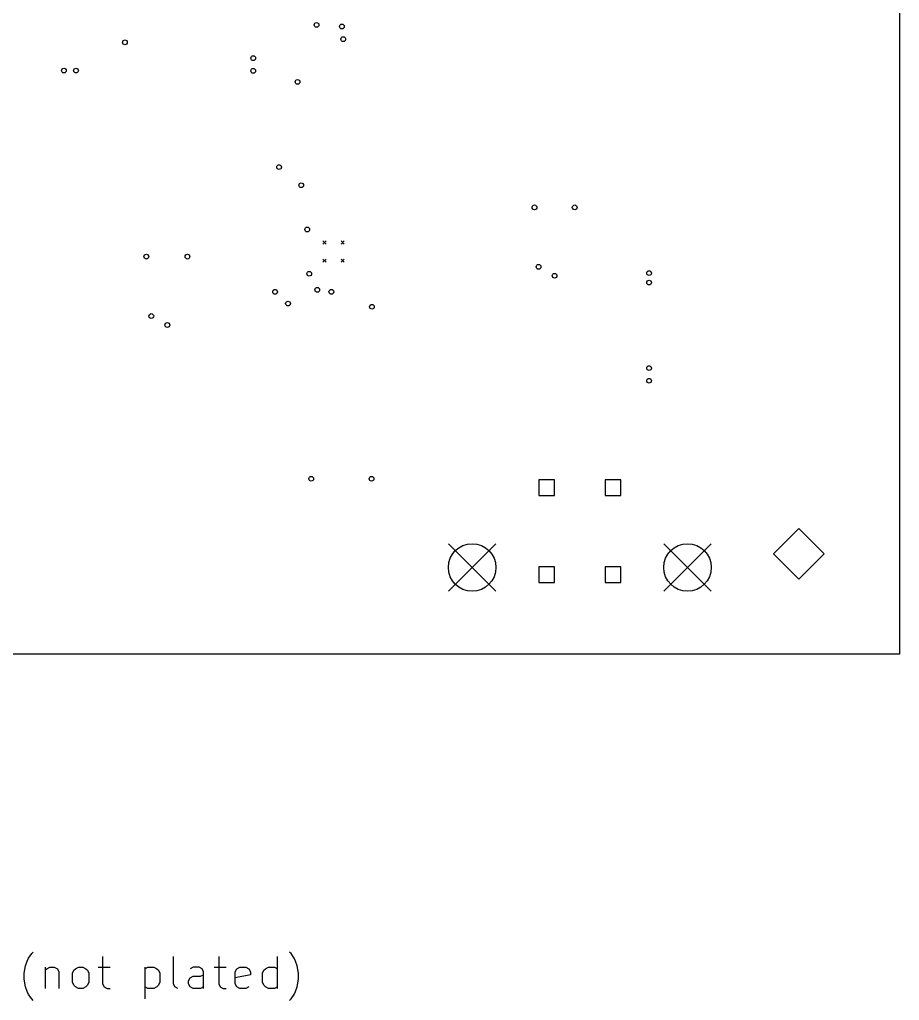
# Model space of a CAD drawing. Extents: x 5.64 to 9.97, y -9.08 to -4.22.
# Drawn here: x 7.786 to 9.973, y -9.083 to -6.644 of the extents above; entities that cross this region are included whole.
import ezdxf

# ---------------------------------------------------------------- set-up
doc = ezdxf.new("R2010")
doc.units = 0
doc.header["$MEASUREMENT"] = 0
doc.layers.add('BLACK', color=7, linetype='CONTINUOUS')

msp = doc.modelspace()

# ---------------------------------------------------------------- linework, layer by layer
at = {"layer": 'BLACK', "linetype": 'CONTINUOUS'}
for p, q in [((9.973, -4.2226), (9.973, -8.2226)), ((8.5396, -7.1948), (8.5475, -7.2026)), ((8.5475, -7.1948), (8.5396, -7.2026)), ((8.5849, -7.1948), (8.5927, -7.2026)), ((8.5927, -7.1948), (8.5849, -7.2026)), ((8.5396, -7.24), (8.5475, -7.2479)), ((8.5475, -7.24), (8.5396, -7.2479)), ((8.5849, -7.24), (8.5927, -7.2479)), ((8.5927, -7.24), (8.5849, -7.2479)), ((9.1153, -7.7887), (9.0764, -7.7887)), ((9.0764, -7.7887), (9.0764, -7.8277)), ((9.1153, -7.8277), (9.1153, -7.7887)), ((9.2807, -7.7887), (9.2417, -7.7887)), ((9.2417, -7.7887), (9.2417, -7.8277)), ((9.2807, -7.8277), (9.2807, -7.7887)), ((9.0764, -7.8277), (9.1153, -7.8277)), ((9.2417, -7.8277), (9.2807, -7.8277)), ((9.723, -7.9096), (9.66, -7.9726)), ((9.786, -7.9726), (9.723, -7.9096)), ((8.8517, -7.9476), (8.9699, -8.0657)), ((8.9699, -7.9476), (8.8517, -8.0657)), ((9.3872, -7.9476), (9.5053, -8.0657)), ((9.5053, -7.9476), (9.3872, -8.0657)), ((9.66, -7.9726), (9.723, -8.0356)), ((9.723, -8.0356), (9.786, -7.9726)), ((9.1153, -8.0053), (9.0764, -8.0053)), ((9.0764, -8.0053), (9.0764, -8.0443)), ((9.1153, -8.0443), (9.1153, -8.0053)), ((9.2807, -8.0053), (9.2417, -8.0053)), ((9.2417, -8.0053), (9.2417, -8.0443)), ((9.2807, -8.0443), (9.2807, -8.0053)), ((9.0764, -8.0443), (9.1153, -8.0443)), ((9.2417, -8.0443), (9.2807, -8.0443)), ((9.973, -8.2226), (5.723, -8.2226)), ((7.8082, -8.9783), (7.8157, -8.967)), ((7.8157, -8.967), (7.8195, -8.9633)), ((7.992, -8.9745), (7.992, -9.042)), ((8.1682, -9.042), (8.1682, -8.9745)), ((8.2807, -8.9745), (8.2807, -9.042)), ((8.4269, -9.0533), (8.4269, -8.9745)), ((8.4606, -8.967), (8.4569, -8.9633)), ((8.4681, -8.9783), (8.4606, -8.967)), ((7.797, -9.0158), (7.8007, -8.997)), ((7.8007, -8.997), (7.8045, -8.9858)), ((7.8045, -8.9858), (7.8082, -8.9783)), ((8.4719, -8.9858), (8.4681, -8.9783)), ((8.4756, -8.997), (8.4719, -8.9858)), ((8.4794, -9.0158), (8.4756, -8.997)), ((7.797, -9.0308), (7.797, -9.0158)), ((7.8495, -9.0008), (7.8495, -9.0533)), ((7.8495, -9.0083), (7.8532, -9.0045)), ((7.8532, -9.0045), (7.8607, -9.0008)), ((7.8607, -9.0008), (7.872, -9.0008)), ((7.872, -9.0008), (7.8795, -9.0045)), ((7.8795, -9.0045), (7.8832, -9.012)), ((7.8832, -9.012), (7.8832, -9.0533)), ((7.917, -9.0158), (7.9207, -9.0083)), ((7.917, -9.0383), (7.917, -9.0158)), ((7.9207, -9.0083), (7.9245, -9.0045)), ((7.9245, -9.0045), (7.932, -9.0008)), ((7.932, -9.0008), (7.9432, -9.0008)), ((7.9432, -9.0008), (7.9507, -9.0045)), ((7.9507, -9.0045), (7.9545, -9.0083)), ((7.9545, -9.0083), (7.9582, -9.0158)), ((7.9582, -9.0158), (7.9582, -9.0383)), ((7.9807, -9.0008), (8.0107, -9.0008)), ((8.0969, -9.0008), (8.0969, -9.0795)), ((8.0969, -9.0045), (8.1044, -9.0008)), ((8.1044, -9.0008), (8.1194, -9.0008)), ((8.1194, -9.0008), (8.1269, -9.0045)), ((8.1269, -9.0045), (8.1307, -9.0083)), ((8.1307, -9.0083), (8.1344, -9.0158)), ((8.1344, -9.0158), (8.1344, -9.0383)), ((8.2169, -9.0008), (8.2094, -9.0045)), ((8.2094, -9.027), (8.2169, -9.0233)), ((8.2319, -9.0008), (8.2169, -9.0008)), ((8.2169, -9.0233), (8.2357, -9.0233)), ((8.2394, -9.0045), (8.2319, -9.0008)), ((8.2357, -9.0233), (8.2432, -9.0195)), ((8.2432, -9.012), (8.2394, -9.0045)), ((8.2432, -9.0533), (8.2432, -9.012)), ((8.2694, -9.0008), (8.2994, -9.0008)), ((8.3219, -9.012), (8.3257, -9.0045)), ((8.3219, -9.042), (8.3219, -9.012)), ((8.3594, -9.0195), (8.3219, -9.027)), ((8.3257, -9.0045), (8.3332, -9.0008)), ((8.3332, -9.0008), (8.3482, -9.0008)), ((8.3482, -9.0008), (8.3557, -9.0045)), ((8.3557, -9.0045), (8.3594, -9.012)), ((8.3594, -9.012), (8.3594, -9.0195)), ((8.3894, -9.0158), (8.3932, -9.0083)), ((8.3894, -9.0383), (8.3894, -9.0158)), ((8.3932, -9.0083), (8.3969, -9.0045)), ((8.3969, -9.0045), (8.4044, -9.0008)), ((8.4044, -9.0008), (8.4194, -9.0008)), ((8.4194, -9.0008), (8.4269, -9.0045)), ((8.4794, -9.0308), (8.4794, -9.0158)), ((7.8007, -9.0495), (7.797, -9.0308)), ((7.9207, -9.0458), (7.917, -9.0383)), ((7.9245, -9.0495), (7.9207, -9.0458)), ((7.9545, -9.0458), (7.9507, -9.0495)), ((7.9582, -9.0383), (7.9545, -9.0458)), ((7.992, -9.042), (7.9957, -9.0495)), ((8.1307, -9.0458), (8.1269, -9.0495)), ((8.1344, -9.0383), (8.1307, -9.0458)), ((8.1719, -9.0495), (8.1682, -9.042)), ((8.2057, -9.0345), (8.2094, -9.027)), ((8.2057, -9.042), (8.2057, -9.0345)), ((8.2094, -9.0495), (8.2057, -9.042)), ((8.2807, -9.042), (8.2844, -9.0495)), ((8.3257, -9.0495), (8.3219, -9.042)), ((8.3932, -9.0458), (8.3894, -9.0383)), ((8.3969, -9.0495), (8.3932, -9.0458)), ((8.4756, -9.0495), (8.4794, -9.0308)), ((7.8045, -9.0608), (7.8007, -9.0495)), ((7.8082, -9.0683), (7.8045, -9.0608)), ((7.8157, -9.0795), (7.8082, -9.0683)), ((7.932, -9.0533), (7.9245, -9.0495)), ((7.9432, -9.0533), (7.932, -9.0533)), ((7.9507, -9.0495), (7.9432, -9.0533)), ((7.9957, -9.0495), (8.0032, -9.0533)), ((8.0032, -9.0533), (8.0107, -9.0533)), ((8.1044, -9.0533), (8.0969, -9.0495)), ((8.1194, -9.0533), (8.1044, -9.0533)), ((8.1269, -9.0495), (8.1194, -9.0533)), ((8.1794, -9.0533), (8.1719, -9.0495)), ((8.2169, -9.0533), (8.2094, -9.0495)), ((8.2357, -9.0533), (8.2169, -9.0533)), ((8.2432, -9.0495), (8.2357, -9.0533)), ((8.2844, -9.0495), (8.2919, -9.0533)), ((8.2919, -9.0533), (8.2994, -9.0533)), ((8.3332, -9.0533), (8.3257, -9.0495)), ((8.3482, -9.0533), (8.3332, -9.0533)), ((8.3557, -9.0495), (8.3482, -9.0533)), ((8.4044, -9.0533), (8.3969, -9.0495)), ((8.4194, -9.0533), (8.4044, -9.0533)), ((8.4269, -9.0495), (8.4194, -9.0533)), ((8.4606, -9.0795), (8.4681, -9.0683)), ((8.4681, -9.0683), (8.4719, -9.0608)), ((8.4719, -9.0608), (8.4756, -9.0495)), ((7.8195, -9.0833), (7.8157, -9.0795)), ((8.4569, -9.0833), (8.4606, -9.0795))]:
    msp.add_line(p, q, dxfattribs=at)
at = {"layer": 'BLACK'}
for centre, radius in [((8.524, -6.6576), 0.00591), ((8.5869, -6.6615), 0.00591), ((8.0476, -6.7009), 0.00591), ((8.5903, -6.693), 0.00591), ((8.3665, -6.7403), 0.00591), ((7.8958, -6.7712), 0.00591), ((7.9258, -6.7712), 0.00591), ((8.3665, -6.7718), 0.00591), ((8.4767, -6.7993), 0.00591), ((8.4308, -7.0112), 0.00591), ((8.4858, -7.0563), 0.00591), ((9.0658, -7.1113), 0.00591), ((9.1658, -7.1113), 0.00591), ((8.5008, -7.1663), 0.00591), ((8.1008, -7.2338), 0.00591), ((8.203, -7.2338), 0.00591), ((9.076, -7.2591), 0.00591), ((8.5058, -7.2763), 0.00591), ((9.1158, -7.2813), 0.00591), ((9.3507, -7.2747), 0.00591), ((8.4208, -7.3213), 0.00591), ((8.5258, -7.3163), 0.00591), ((8.5608, -7.3213), 0.00591), ((9.3507, -7.2984), 0.00591), ((8.4531, -7.3505), 0.00591), ((8.6617, -7.3584), 0.00591), ((8.1131, -7.3815), 0.00591), ((8.153, -7.4038), 0.00591), ((9.3507, -7.511), 0.00591), ((9.3507, -7.5424), 0.00591), ((8.5108, -7.7862), 0.00591), ((8.6608, -7.7862), 0.00591), ((8.9108, -8.0067), 0.0591), ((9.4462, -8.0067), 0.0591)]:
    msp.add_circle(centre, radius, dxfattribs=at)

doc.saveas('drawing.dxf')
